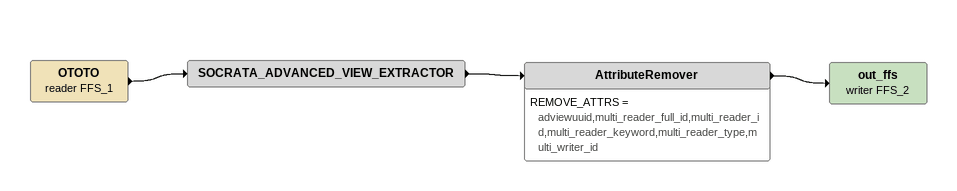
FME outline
OTOTO (reader FFS_1)
    -> SOCRATA_ADVANCED_VIEW_EXTRACTOR
SOCRATA_ADVANCED_VIEW_EXTRACTOR
    -> AttributeRemover
AttributeRemover
    REMOVE_ATTRS = adviewuuid,multi_reader_full_id,multi_reader_id,multi_reader_keyword,multi_reader_type,multi_writer_id
    -> out_ffs (writer FFS_2)
out_ffs (writer FFS_2)
